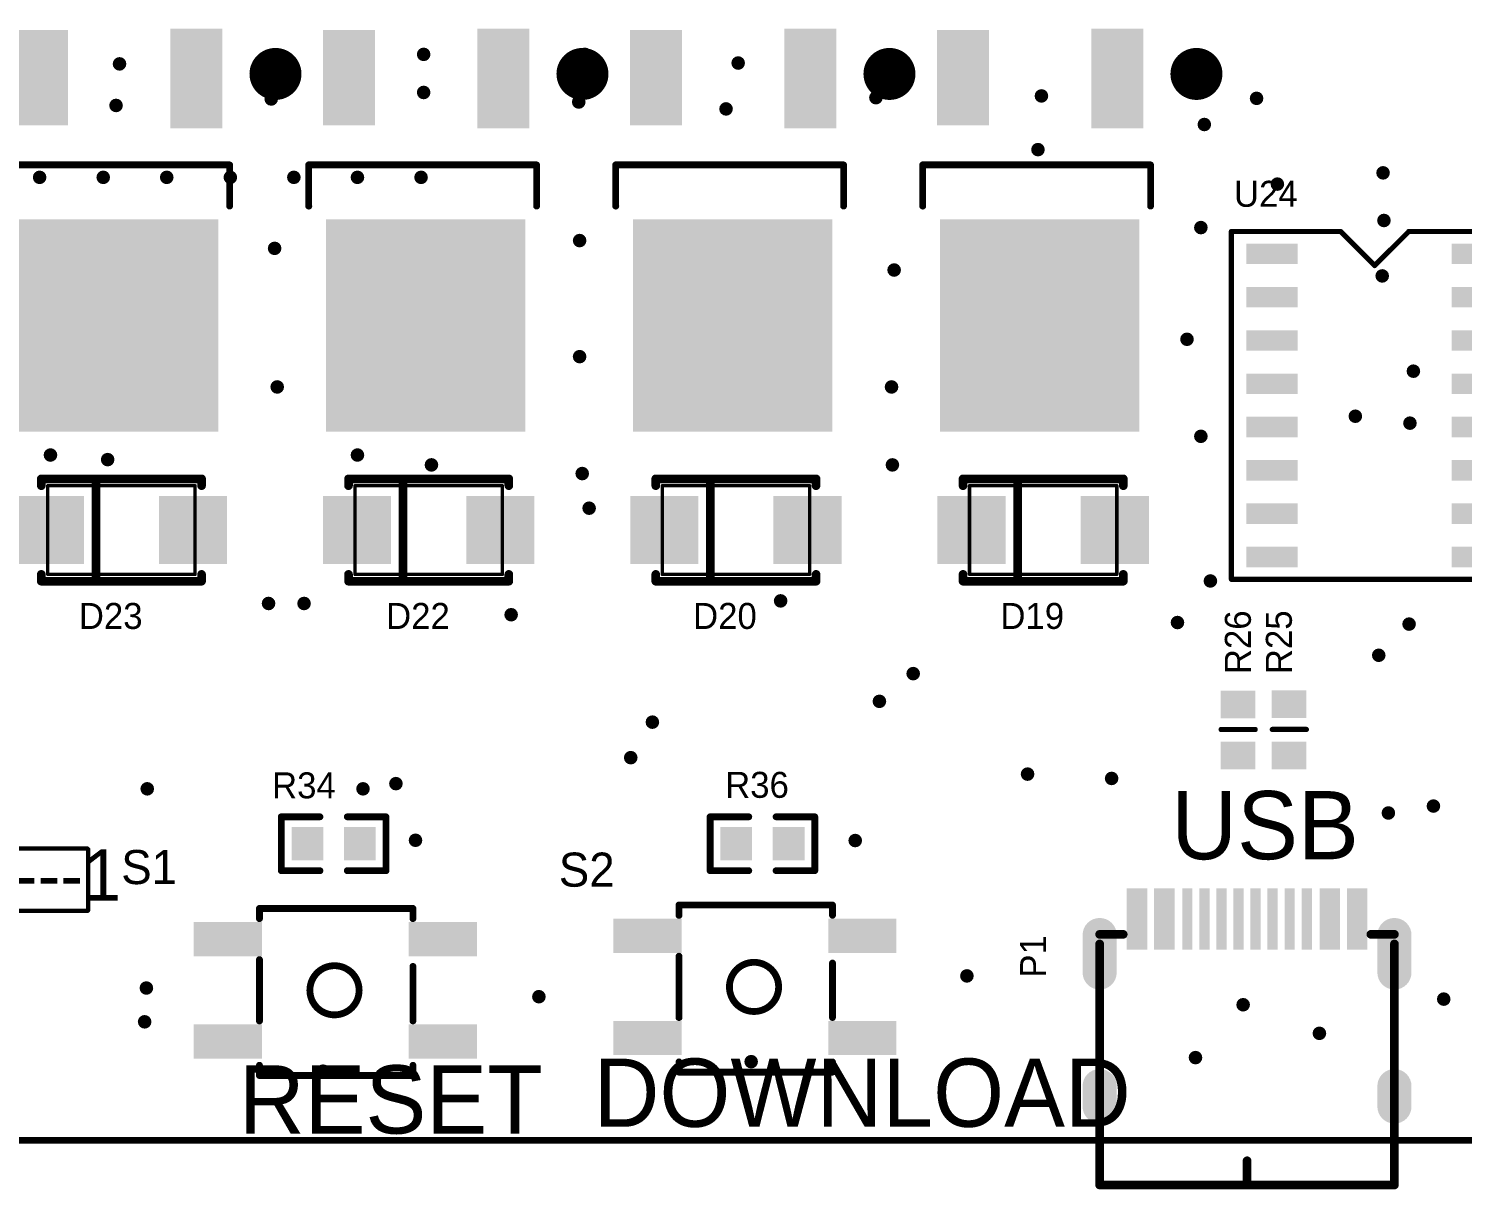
# Model space of a CAD drawing. Header units: millimetres. Extents: x -0.01 to 7.72, y -0.26 to 4.6.
# Drawn here: x 4.549 to 6.203, y -0.057 to 1.284 of the extents above; entities that cross this region are included whole.
import ezdxf

# ---------------------------------------------------------------- set-up
doc = ezdxf.new("R2010")
doc.units = ezdxf.units.MM
doc.header["$MEASUREMENT"] = 0
for name, color, linetype in [('Mechanical1', 6, 'Continuous'), ('Mechanical13', 56, 'Continuous'), ('MultiLayer', 9, 'Continuous'), ('PadHoleLayer', 156, 'Continuous'), ('TopOverlay', 2, 'Continuous'), ('TopPaste', 8, 'Continuous'), ('ViaHoleLayer', 16, 'Continuous')]:
    doc.layers.add(name, color=color, linetype=linetype)

# ---------------------------------------------------------------- blocks, each defined once
blk = doc.blocks.new('SMA_DO_214AC__S1_49')
at = {"layer": 'TopPaste'}
for points in [[(-0.0433, 0.0394), (-0.0433, -0.0394), (-0.122, -0.0394), (-0.122, 0.0394)], [(0.122, 0.0394), (0.122, -0.0394), (0.0433, -0.0394), (0.0433, 0.0394)]]:
    blk.add_hatch(color=8, dxfattribs=at).paths.add_polyline_path(points)
at = {"layer": 'Mechanical13', "const_width": 0.00394}
for points in [[(-0.085, 0.0512), (0.085, 0.0512)], [(-0.085, -0.0512), (-0.085, 0.0512)], [(0.085, -0.0512), (0.085, 0.0512)], [(-0.085, -0.0512), (0.085, -0.0512)]]:
    blk.add_lwpolyline(points, dxfattribs=at)
at = {"layer": 'Mechanical13', "const_width": 0.00197}
for points in [[(-0.086, 0.0512, 1), (-0.0841, 0.0512, 1)], [(-0.086, 0.0512, 1), (-0.0841, 0.0512, 1)], [(0.0841, 0.0512, 1), (0.086, 0.0512, 1)], [(0.0841, 0.0512, 1), (0.086, 0.0512, 1)], [(-0.086, -0.0512, 1), (-0.0841, -0.0512, 1)], [(-0.086, -0.0512, 1), (-0.0841, -0.0512, 1)], [(0.0841, -0.0512, 1), (0.086, -0.0512, 1)], [(0.0841, -0.0512, 1), (0.086, -0.0512, 1)]]:
    blk.add_lwpolyline(points, format="xyb", close=True, dxfattribs=at)
at = {"layer": 'TopOverlay', "const_width": 0.01}
for points in [[(-0.0925, 0.0512), (-0.0925, 0.0591)], [(-0.0925, 0.0591), (0.0925, 0.0591)], [(-0.0295, -0.0591), (-0.0295, 0.0591)], [(0.0925, 0.0512), (0.0925, 0.0591)], [(-0.0925, -0.0591), (-0.0925, -0.0512)], [(0.0925, -0.0591), (0.0925, -0.0512)], [(-0.0925, -0.0591), (0.0925, -0.0591)]]:
    blk.add_lwpolyline(points, dxfattribs=at)
at = {"layer": 'TopOverlay', "const_width": 0.005}
for points in [[(-0.095, 0.0591, 1), (-0.09, 0.0591, 1)], [(-0.095, 0.0591, 1), (-0.09, 0.0591, 1)], [(-0.095, 0.0512, 1), (-0.09, 0.0512, 1)], [(-0.032, 0.0591, 1), (-0.027, 0.0591, 1)], [(0.09, 0.0591, 1), (0.095, 0.0591, 1)], [(0.09, 0.0591, 1), (0.095, 0.0591, 1)], [(0.09, 0.0512, 1), (0.095, 0.0512, 1)], [(-0.095, -0.0512, 1), (-0.09, -0.0512, 1)], [(0.09, -0.0512, 1), (0.095, -0.0512, 1)], [(-0.095, -0.0591, 1), (-0.09, -0.0591, 1)], [(-0.095, -0.0591, 1), (-0.09, -0.0591, 1)], [(-0.032, -0.0591, 1), (-0.027, -0.0591, 1)], [(0.09, -0.0591, 1), (0.095, -0.0591, 1)], [(0.09, -0.0591, 1), (0.095, -0.0591, 1)]]:
    blk.add_lwpolyline(points, format="xyb", close=True, dxfattribs=at)
blk = doc.blocks.new('SMA_DO_214AC__S1_50')
at = {"layer": 'TopPaste'}
for points in [[(-0.0433, 0.0394), (-0.0433, -0.0394), (-0.122, -0.0394), (-0.122, 0.0394)], [(0.122, 0.0394), (0.122, -0.0394), (0.0433, -0.0394), (0.0433, 0.0394)]]:
    blk.add_hatch(color=8, dxfattribs=at).paths.add_polyline_path(points)
at = {"layer": 'Mechanical13', "const_width": 0.00394}
for points in [[(-0.085, 0.0512), (0.085, 0.0512)], [(-0.085, -0.0512), (-0.085, 0.0512)], [(0.085, -0.0512), (0.085, 0.0512)], [(-0.085, -0.0512), (0.085, -0.0512)]]:
    blk.add_lwpolyline(points, dxfattribs=at)
at = {"layer": 'Mechanical13', "const_width": 0.00197}
for points in [[(-0.086, 0.0512, 1), (-0.0841, 0.0512, 1)], [(-0.086, 0.0512, 1), (-0.0841, 0.0512, 1)], [(0.0841, 0.0512, 1), (0.086, 0.0512, 1)], [(0.0841, 0.0512, 1), (0.086, 0.0512, 1)], [(-0.086, -0.0512, 1), (-0.0841, -0.0512, 1)], [(-0.086, -0.0512, 1), (-0.0841, -0.0512, 1)], [(0.0841, -0.0512, 1), (0.086, -0.0512, 1)], [(0.0841, -0.0512, 1), (0.086, -0.0512, 1)]]:
    blk.add_lwpolyline(points, format="xyb", close=True, dxfattribs=at)
at = {"layer": 'TopOverlay', "const_width": 0.01}
for points in [[(-0.0925, 0.0512), (-0.0925, 0.0591)], [(-0.0925, 0.0591), (0.0925, 0.0591)], [(-0.0295, -0.0591), (-0.0295, 0.0591)], [(0.0925, 0.0512), (0.0925, 0.0591)], [(-0.0925, -0.0591), (-0.0925, -0.0512)], [(0.0925, -0.0591), (0.0925, -0.0512)], [(-0.0925, -0.0591), (0.0925, -0.0591)]]:
    blk.add_lwpolyline(points, dxfattribs=at)
at = {"layer": 'TopOverlay', "const_width": 0.005}
for points in [[(-0.095, 0.0591, 1), (-0.09, 0.0591, 1)], [(-0.095, 0.0591, 1), (-0.09, 0.0591, 1)], [(-0.095, 0.0512, 1), (-0.09, 0.0512, 1)], [(-0.032, 0.0591, 1), (-0.027, 0.0591, 1)], [(0.09, 0.0591, 1), (0.095, 0.0591, 1)], [(0.09, 0.0591, 1), (0.095, 0.0591, 1)], [(0.09, 0.0512, 1), (0.095, 0.0512, 1)], [(-0.095, -0.0512, 1), (-0.09, -0.0512, 1)], [(0.09, -0.0512, 1), (0.095, -0.0512, 1)], [(-0.095, -0.0591, 1), (-0.09, -0.0591, 1)], [(-0.095, -0.0591, 1), (-0.09, -0.0591, 1)], [(-0.032, -0.0591, 1), (-0.027, -0.0591, 1)], [(0.09, -0.0591, 1), (0.095, -0.0591, 1)], [(0.09, -0.0591, 1), (0.095, -0.0591, 1)]]:
    blk.add_lwpolyline(points, format="xyb", close=True, dxfattribs=at)
blk = doc.blocks.new('SMA_DO_214AC__S1_52')
at = {"layer": 'TopPaste'}
for points in [[(-0.0433, 0.0394), (-0.0433, -0.0394), (-0.122, -0.0394), (-0.122, 0.0394)], [(0.122, 0.0394), (0.122, -0.0394), (0.0433, -0.0394), (0.0433, 0.0394)]]:
    blk.add_hatch(color=8, dxfattribs=at).paths.add_polyline_path(points)
at = {"layer": 'Mechanical13', "const_width": 0.00394}
for points in [[(-0.085, 0.0512), (0.085, 0.0512)], [(-0.085, -0.0512), (-0.085, 0.0512)], [(0.085, -0.0512), (0.085, 0.0512)], [(-0.085, -0.0512), (0.085, -0.0512)]]:
    blk.add_lwpolyline(points, dxfattribs=at)
at = {"layer": 'Mechanical13', "const_width": 0.00197}
for points in [[(-0.086, 0.0512, 1), (-0.0841, 0.0512, 1)], [(-0.086, 0.0512, 1), (-0.0841, 0.0512, 1)], [(0.0841, 0.0512, 1), (0.086, 0.0512, 1)], [(0.0841, 0.0512, 1), (0.086, 0.0512, 1)], [(-0.086, -0.0512, 1), (-0.0841, -0.0512, 1)], [(-0.086, -0.0512, 1), (-0.0841, -0.0512, 1)], [(0.0841, -0.0512, 1), (0.086, -0.0512, 1)], [(0.0841, -0.0512, 1), (0.086, -0.0512, 1)]]:
    blk.add_lwpolyline(points, format="xyb", close=True, dxfattribs=at)
at = {"layer": 'TopOverlay', "const_width": 0.01}
for points in [[(-0.0925, 0.0512), (-0.0925, 0.0591)], [(-0.0925, 0.0591), (0.0925, 0.0591)], [(-0.0295, -0.0591), (-0.0295, 0.0591)], [(0.0925, 0.0512), (0.0925, 0.0591)], [(-0.0925, -0.0591), (-0.0925, -0.0512)], [(0.0925, -0.0591), (0.0925, -0.0512)], [(-0.0925, -0.0591), (0.0925, -0.0591)]]:
    blk.add_lwpolyline(points, dxfattribs=at)
at = {"layer": 'TopOverlay', "const_width": 0.005}
for points in [[(-0.095, 0.0591, 1), (-0.09, 0.0591, 1)], [(-0.095, 0.0591, 1), (-0.09, 0.0591, 1)], [(-0.095, 0.0512, 1), (-0.09, 0.0512, 1)], [(-0.032, 0.0591, 1), (-0.027, 0.0591, 1)], [(0.09, 0.0591, 1), (0.095, 0.0591, 1)], [(0.09, 0.0591, 1), (0.095, 0.0591, 1)], [(0.09, 0.0512, 1), (0.095, 0.0512, 1)], [(-0.095, -0.0512, 1), (-0.09, -0.0512, 1)], [(0.09, -0.0512, 1), (0.095, -0.0512, 1)], [(-0.095, -0.0591, 1), (-0.09, -0.0591, 1)], [(-0.095, -0.0591, 1), (-0.09, -0.0591, 1)], [(-0.032, -0.0591, 1), (-0.027, -0.0591, 1)], [(0.09, -0.0591, 1), (0.095, -0.0591, 1)], [(0.09, -0.0591, 1), (0.095, -0.0591, 1)]]:
    blk.add_lwpolyline(points, format="xyb", close=True, dxfattribs=at)
blk = doc.blocks.new('SMA_DO_214AC__S1_53')
at = {"layer": 'TopPaste'}
for points in [[(-0.0433, 0.0394), (-0.0433, -0.0394), (-0.122, -0.0394), (-0.122, 0.0394)], [(0.122, 0.0394), (0.122, -0.0394), (0.0433, -0.0394), (0.0433, 0.0394)]]:
    blk.add_hatch(color=8, dxfattribs=at).paths.add_polyline_path(points)
at = {"layer": 'Mechanical13', "const_width": 0.00394}
for points in [[(-0.085, 0.0512), (0.085, 0.0512)], [(-0.085, -0.0512), (-0.085, 0.0512)], [(0.085, -0.0512), (0.085, 0.0512)], [(-0.085, -0.0512), (0.085, -0.0512)]]:
    blk.add_lwpolyline(points, dxfattribs=at)
at = {"layer": 'Mechanical13', "const_width": 0.00197}
for points in [[(-0.086, 0.0512, 1), (-0.0841, 0.0512, 1)], [(-0.086, 0.0512, 1), (-0.0841, 0.0512, 1)], [(0.0841, 0.0512, 1), (0.086, 0.0512, 1)], [(0.0841, 0.0512, 1), (0.086, 0.0512, 1)], [(-0.086, -0.0512, 1), (-0.0841, -0.0512, 1)], [(-0.086, -0.0512, 1), (-0.0841, -0.0512, 1)], [(0.0841, -0.0512, 1), (0.086, -0.0512, 1)], [(0.0841, -0.0512, 1), (0.086, -0.0512, 1)]]:
    blk.add_lwpolyline(points, format="xyb", close=True, dxfattribs=at)
at = {"layer": 'TopOverlay', "const_width": 0.01}
for points in [[(-0.0925, 0.0512), (-0.0925, 0.0591)], [(-0.0925, 0.0591), (0.0925, 0.0591)], [(-0.0295, -0.0591), (-0.0295, 0.0591)], [(0.0925, 0.0512), (0.0925, 0.0591)], [(-0.0925, -0.0591), (-0.0925, -0.0512)], [(0.0925, -0.0591), (0.0925, -0.0512)], [(-0.0925, -0.0591), (0.0925, -0.0591)]]:
    blk.add_lwpolyline(points, dxfattribs=at)
at = {"layer": 'TopOverlay', "const_width": 0.005}
for points in [[(-0.095, 0.0591, 1), (-0.09, 0.0591, 1)], [(-0.095, 0.0591, 1), (-0.09, 0.0591, 1)], [(-0.095, 0.0512, 1), (-0.09, 0.0512, 1)], [(-0.032, 0.0591, 1), (-0.027, 0.0591, 1)], [(0.09, 0.0591, 1), (0.095, 0.0591, 1)], [(0.09, 0.0591, 1), (0.095, 0.0591, 1)], [(0.09, 0.0512, 1), (0.095, 0.0512, 1)], [(-0.095, -0.0512, 1), (-0.09, -0.0512, 1)], [(0.09, -0.0512, 1), (0.095, -0.0512, 1)], [(-0.095, -0.0591, 1), (-0.09, -0.0591, 1)], [(-0.095, -0.0591, 1), (-0.09, -0.0591, 1)], [(-0.032, -0.0591, 1), (-0.027, -0.0591, 1)], [(0.09, -0.0591, 1), (0.095, -0.0591, 1)], [(0.09, -0.0591, 1), (0.095, -0.0591, 1)]]:
    blk.add_lwpolyline(points, format="xyb", close=True, dxfattribs=at)
blk = doc.blocks.new('USB_TYPEC_16PIN_72')
at = {"layer": 'MultiLayer'}
h = blk.add_hatch(color=9, dxfattribs=at)
edge = h.paths.add_edge_path()
edge.add_arc((-0.1701, 0.2453), 0.0197, 180, 360)
edge.add_line((-0.1504, 0.2453), (-0.1504, 0.2886))
edge.add_arc((-0.1701, 0.2886), 0.0197, 0, 180)
edge.add_line((-0.1898, 0.2886), (-0.1898, 0.2453))
h = blk.add_hatch(color=9, dxfattribs=at)
edge = h.paths.add_edge_path()
edge.add_arc((0.1701, 0.2453), 0.0197, 180, 360)
edge.add_line((0.1898, 0.2453), (0.1898, 0.2886))
edge.add_arc((0.1701, 0.2886), 0.0197, 0, 180)
edge.add_line((0.1504, 0.2886), (0.1504, 0.2453))
h = blk.add_hatch(color=9, dxfattribs=at)
edge = h.paths.add_edge_path()
edge.add_arc((-0.1138, 0.2472), 0.0128, 0, 360)
h = blk.add_hatch(color=9, dxfattribs=at)
edge = h.paths.add_edge_path()
edge.add_arc((0.1138, 0.2472), 0.0128, 0, 360)
h = blk.add_hatch(color=9, dxfattribs=at)
edge = h.paths.add_edge_path()
edge.add_arc((-0.1701, 0.0906), 0.0197, 180, 360)
edge.add_line((-0.1504, 0.0906), (-0.1504, 0.1142))
edge.add_arc((-0.1701, 0.1142), 0.0197, 0, 180)
edge.add_line((-0.1898, 0.1142), (-0.1898, 0.0906))
h = blk.add_hatch(color=9, dxfattribs=at)
edge = h.paths.add_edge_path()
edge.add_arc((0.1701, 0.0906), 0.0197, 180, 360)
edge.add_line((0.1898, 0.0906), (0.1898, 0.1142))
edge.add_arc((0.1701, 0.1142), 0.0197, 0, 180)
edge.add_line((0.1504, 0.1142), (0.1504, 0.0906))
at = {"layer": 'PadHoleLayer'}
h = blk.add_hatch(color=156, dxfattribs=at)
edge = h.paths.add_edge_path()
edge.add_arc((-0.1701, 0.2453), 0.0118, 180, 360)
edge.add_line((-0.1583, 0.2453), (-0.1583, 0.2886))
edge.add_arc((-0.1701, 0.2886), 0.0118, 0, 180)
edge.add_line((-0.1819, 0.2886), (-0.1819, 0.2453))
h = blk.add_hatch(color=156, dxfattribs=at)
edge = h.paths.add_edge_path()
edge.add_arc((0.1701, 0.2453), 0.0118, 180, 360)
edge.add_line((0.1819, 0.2453), (0.1819, 0.2886))
edge.add_arc((0.1701, 0.2886), 0.0118, 0, 180)
edge.add_line((0.1583, 0.2886), (0.1583, 0.2453))
h = blk.add_hatch(color=156, dxfattribs=at)
edge = h.paths.add_edge_path()
edge.add_arc((-0.1138, 0.2472), 0.0134, 0, 360)
h = blk.add_hatch(color=156, dxfattribs=at)
edge = h.paths.add_edge_path()
edge.add_arc((0.1138, 0.2472), 0.0134, 0, 360)
h = blk.add_hatch(color=156, dxfattribs=at)
edge = h.paths.add_edge_path()
edge.add_arc((-0.1701, 0.0906), 0.0118, 180, 360)
edge.add_line((-0.1583, 0.0906), (-0.1583, 0.1142))
edge.add_arc((-0.1701, 0.1142), 0.0118, 0, 180)
edge.add_line((-0.1819, 0.1142), (-0.1819, 0.0906))
h = blk.add_hatch(color=156, dxfattribs=at)
edge = h.paths.add_edge_path()
edge.add_arc((0.1701, 0.0906), 0.0118, 180, 360)
edge.add_line((0.1819, 0.0906), (0.1819, 0.1142))
edge.add_arc((0.1701, 0.1142), 0.0118, 0, 180)
edge.add_line((0.1583, 0.1142), (0.1583, 0.0906))
at = {"layer": 'TopPaste'}
for points in [[(-0.1388, 0.3425), (-0.1152, 0.3425), (-0.1152, 0.2717), (-0.1388, 0.2717)], [(-0.1073, 0.3425), (-0.0837, 0.3425), (-0.0837, 0.2717), (-0.1073, 0.2717)], [(-0.0748, 0.3425), (-0.063, 0.3425), (-0.063, 0.2717), (-0.0748, 0.2717)], [(-0.0551, 0.3425), (-0.0433, 0.3425), (-0.0433, 0.2717), (-0.0551, 0.2717)], [(-0.0354, 0.3425), (-0.0236, 0.3425), (-0.0236, 0.2717), (-0.0354, 0.2717)], [(-0.0157, 0.3425), (-0.0039, 0.3425), (-0.0039, 0.2717), (-0.0157, 0.2717)], [(0.0039, 0.3425), (0.0157, 0.3425), (0.0157, 0.2717), (0.0039, 0.2717)], [(0.0354, 0.2717), (0.0236, 0.2717), (0.0236, 0.3425), (0.0354, 0.3425)], [(0.0551, 0.2717), (0.0433, 0.2717), (0.0433, 0.3425), (0.0551, 0.3425)], [(0.063, 0.3425), (0.0748, 0.3425), (0.0748, 0.2717), (0.063, 0.2717)], [(0.0837, 0.3425), (0.1073, 0.3425), (0.1073, 0.2717), (0.0837, 0.2717)], [(0.1152, 0.3425), (0.1388, 0.3425), (0.1388, 0.2717), (0.1152, 0.2717)]]:
    blk.add_hatch(color=8, dxfattribs=at).paths.add_polyline_path(points)
at = {"layer": 'TopOverlay', "const_width": 0.01}
for points in [[(-0.1701, 0.2894), (-0.1429, 0.2894)], [(-0.1701, 0), (-0.1701, 0.2783)], [(0.1429, 0.2894), (0.1701, 0.2894)], [(0.1701, 0), (0.1701, 0.2783)], [(0, 0.001), (0, 0.028)], [(-0.1701, 0), (0.1701, 0)]]:
    blk.add_lwpolyline(points, dxfattribs=at)
at = {"layer": 'TopOverlay', "const_width": 0.005}
for points in [[(-0.1726, 0.2894, 1), (-0.1676, 0.2894, 1)], [(-0.1726, 0.2783, 1), (-0.1676, 0.2783, 1)], [(-0.1454, 0.2894, 1), (-0.1404, 0.2894, 1)], [(0.1404, 0.2894, 1), (0.1454, 0.2894, 1)], [(0.1676, 0.2894, 1), (0.1726, 0.2894, 1)], [(0.1676, 0.2783, 1), (0.1726, 0.2783, 1)], [(-0.0025, 0.028, 1), (0.0025, 0.028, 1)], [(-0.1726, 0, 1), (-0.1676, 0, 1)], [(-0.1726, 0, 1), (-0.1676, 0, 1)], [(-0.0025, 0.001, 1), (0.0025, 0.001, 1)], [(0.1676, 0, 1), (0.1726, 0, 1)], [(0.1676, 0, 1), (0.1726, 0, 1)]]:
    blk.add_lwpolyline(points, format="xyb", close=True, dxfattribs=at)
blk = doc.blocks.new('TO_252_B_86')
at = {"layer": 'TopPaste'}
for points in [[(-0.115, 0.0429), (-0.115, 0.2879), (0.115, 0.2879), (0.115, 0.0429)], [(-0.1196, -0.1773), (-0.1196, -0.0623), (-0.0596, -0.0623), (-0.0596, -0.1773)], [(0.0584, -0.1758), (0.0584, -0.0658), (0.1184, -0.0658), (0.1184, -0.1758)]]:
    blk.add_hatch(color=8, dxfattribs=at).paths.add_polyline_path(points)
at = {"layer": 'TopOverlay', "const_width": 0.00787}
for points in [[(-0.128, 0.0276), (-0.128, -0.02)], [(0.135, 0.0276), (0.135, -0.02)], [(0.135, -0.02), (-0.128, -0.02)]]:
    blk.add_lwpolyline(points, dxfattribs=at)
at = {"layer": 'TopOverlay'}
for points, const_width in [([(-0.1299, 0.0276, 1), (-0.126, 0.0276, 1)], 0.00394), ([(0.133, 0.0276, 1), (0.137, 0.0276, 1)], 0.00394), ([(-0.1299, -0.02, 1), (-0.126, -0.02, 1)], 0.00394), ([(-0.1299, -0.02, 1), (-0.126, -0.02, 1)], 0.00394), ([(0.133, -0.02, 1), (0.137, -0.02, 1)], 0.00394), ([(0.133, -0.02, 1), (0.137, -0.02, 1)], 0.00394), ([(-0.1659, -0.125, 1), (-0.1959, -0.125, 1)], 0.03), ([(-0.2034, -0.125, 1), (-0.1884, -0.125, 1)], 0.015), ([(-0.1734, -0.125, 1), (-0.1584, -0.125, 1)], 0.015)]:
    blk.add_lwpolyline(points, format="xyb", close=True, dxfattribs=dict(at, const_width=const_width))
blk = doc.blocks.new('TO_252_B_87')
at = {"layer": 'TopPaste'}
for points in [[(-0.115, 0.0429), (-0.115, 0.2879), (0.115, 0.2879), (0.115, 0.0429)], [(-0.1196, -0.1773), (-0.1196, -0.0623), (-0.0596, -0.0623), (-0.0596, -0.1773)], [(0.0584, -0.1758), (0.0584, -0.0658), (0.1184, -0.0658), (0.1184, -0.1758)]]:
    blk.add_hatch(color=8, dxfattribs=at).paths.add_polyline_path(points)
at = {"layer": 'TopOverlay', "const_width": 0.00787}
for points in [[(-0.128, 0.0276), (-0.128, -0.02)], [(0.135, 0.0276), (0.135, -0.02)], [(0.135, -0.02), (-0.128, -0.02)]]:
    blk.add_lwpolyline(points, dxfattribs=at)
at = {"layer": 'TopOverlay'}
for points, const_width in [([(-0.1299, 0.0276, 1), (-0.126, 0.0276, 1)], 0.00394), ([(0.133, 0.0276, 1), (0.137, 0.0276, 1)], 0.00394), ([(-0.1299, -0.02, 1), (-0.126, -0.02, 1)], 0.00394), ([(-0.1299, -0.02, 1), (-0.126, -0.02, 1)], 0.00394), ([(0.133, -0.02, 1), (0.137, -0.02, 1)], 0.00394), ([(0.133, -0.02, 1), (0.137, -0.02, 1)], 0.00394), ([(-0.1659, -0.125, 1), (-0.1959, -0.125, 1)], 0.03), ([(-0.2034, -0.125, 1), (-0.1884, -0.125, 1)], 0.015), ([(-0.1734, -0.125, 1), (-0.1584, -0.125, 1)], 0.015)]:
    blk.add_lwpolyline(points, format="xyb", close=True, dxfattribs=dict(at, const_width=const_width))
blk = doc.blocks.new('TO_252_B_88')
at = {"layer": 'TopPaste'}
for points in [[(-0.115, 0.0429), (-0.115, 0.2879), (0.115, 0.2879), (0.115, 0.0429)], [(-0.1196, -0.1773), (-0.1196, -0.0623), (-0.0596, -0.0623), (-0.0596, -0.1773)], [(0.0584, -0.1758), (0.0584, -0.0658), (0.1184, -0.0658), (0.1184, -0.1758)]]:
    blk.add_hatch(color=8, dxfattribs=at).paths.add_polyline_path(points)
at = {"layer": 'TopOverlay', "const_width": 0.00787}
for points in [[(-0.128, 0.0276), (-0.128, -0.02)], [(0.135, 0.0276), (0.135, -0.02)], [(0.135, -0.02), (-0.128, -0.02)]]:
    blk.add_lwpolyline(points, dxfattribs=at)
at = {"layer": 'TopOverlay'}
for points, const_width in [([(-0.1299, 0.0276, 1), (-0.126, 0.0276, 1)], 0.00394), ([(0.133, 0.0276, 1), (0.137, 0.0276, 1)], 0.00394), ([(-0.1299, -0.02, 1), (-0.126, -0.02, 1)], 0.00394), ([(-0.1299, -0.02, 1), (-0.126, -0.02, 1)], 0.00394), ([(0.133, -0.02, 1), (0.137, -0.02, 1)], 0.00394), ([(0.133, -0.02, 1), (0.137, -0.02, 1)], 0.00394), ([(-0.1659, -0.125, 1), (-0.1959, -0.125, 1)], 0.03), ([(-0.2034, -0.125, 1), (-0.1884, -0.125, 1)], 0.015), ([(-0.1734, -0.125, 1), (-0.1584, -0.125, 1)], 0.015)]:
    blk.add_lwpolyline(points, format="xyb", close=True, dxfattribs=dict(at, const_width=const_width))
blk = doc.blocks.new('TO_252_B_89')
at = {"layer": 'TopPaste'}
for points in [[(-0.115, 0.0429), (-0.115, 0.2879), (0.115, 0.2879), (0.115, 0.0429)], [(-0.1196, -0.1773), (-0.1196, -0.0623), (-0.0596, -0.0623), (-0.0596, -0.1773)], [(0.0584, -0.1758), (0.0584, -0.0658), (0.1184, -0.0658), (0.1184, -0.1758)]]:
    blk.add_hatch(color=8, dxfattribs=at).paths.add_polyline_path(points)
at = {"layer": 'TopOverlay', "const_width": 0.00787}
for points in [[(-0.128, 0.0276), (-0.128, -0.02)], [(0.135, 0.0276), (0.135, -0.02)], [(0.135, -0.02), (-0.128, -0.02)]]:
    blk.add_lwpolyline(points, dxfattribs=at)
at = {"layer": 'TopOverlay'}
for points, const_width in [([(-0.1299, 0.0276, 1), (-0.126, 0.0276, 1)], 0.00394), ([(0.133, 0.0276, 1), (0.137, 0.0276, 1)], 0.00394), ([(-0.1299, -0.02, 1), (-0.126, -0.02, 1)], 0.00394), ([(-0.1299, -0.02, 1), (-0.126, -0.02, 1)], 0.00394), ([(0.133, -0.02, 1), (0.137, -0.02, 1)], 0.00394), ([(0.133, -0.02, 1), (0.137, -0.02, 1)], 0.00394), ([(-0.1659, -0.125, 1), (-0.1959, -0.125, 1)], 0.03), ([(-0.2034, -0.125, 1), (-0.1884, -0.125, 1)], 0.015), ([(-0.1734, -0.125, 1), (-0.1584, -0.125, 1)], 0.015)]:
    blk.add_lwpolyline(points, format="xyb", close=True, dxfattribs=dict(at, const_width=const_width))
blk = doc.blocks.new('R0603SW_126')
at = {"layer": 'TopPaste'}
for points in [[(-0.016, -0.02), (-0.016, 0.02), (0.016, 0.02), (0.016, -0.02)], [(0.043, -0.02), (0.043, 0.02), (0.075, 0.02), (0.075, -0.02)]]:
    blk.add_hatch(color=8, dxfattribs=at).paths.add_polyline_path(points)
at = {"layer": 'TopOverlay', "const_width": 0.006}
blk.add_lwpolyline([(0.029, -0.01937), (0.029, 0.02)], dxfattribs=at)
at = {"layer": 'TopOverlay', "const_width": 0.003}
for points in [[(0.0275, 0.02, 1), (0.0305, 0.02, 1)], [(0.0275, -0.01937, 1), (0.0305, -0.01937, 1)]]:
    blk.add_lwpolyline(points, format="xyb", close=True, dxfattribs=at)
blk = doc.blocks.new('R0603SW_127')
at = {"layer": 'TopPaste'}
for points in [[(-0.016, -0.02), (-0.016, 0.02), (0.016, 0.02), (0.016, -0.02)], [(0.043, -0.02), (0.043, 0.02), (0.075, 0.02), (0.075, -0.02)]]:
    blk.add_hatch(color=8, dxfattribs=at).paths.add_polyline_path(points)
at = {"layer": 'TopOverlay', "const_width": 0.006}
blk.add_lwpolyline([(0.029, -0.01937), (0.029, 0.02)], dxfattribs=at)
at = {"layer": 'TopOverlay', "const_width": 0.003}
for points in [[(0.0275, 0.02, 1), (0.0305, 0.02, 1)], [(0.0275, -0.01937, 1), (0.0305, -0.01937, 1)]]:
    blk.add_lwpolyline(points, format="xyb", close=True, dxfattribs=at)
blk = doc.blocks.new('LC_0603_R_135')
at = {"layer": 'TopPaste'}
for points in [[(-0.0486, 0.0193), (-0.012, 0.0193), (-0.012, -0.0193), (-0.0486, -0.0193)], [(0.012, 0.0193), (0.0486, 0.0193), (0.0486, -0.0193), (0.012, -0.0193)]]:
    blk.add_hatch(color=8, dxfattribs=at).paths.add_polyline_path(points)
at = {"layer": 'TopOverlay', "const_width": 0.00787}
for points in [[(-0.0604, 0.0311), (-0.0604, -0.0311)], [(-0.0157, 0.0311), (-0.0604, 0.0311)], [(0.0604, 0.0311), (0.0157, 0.0311)], [(0.0604, 0.0311), (0.0604, -0.0311)], [(-0.0157, -0.0311), (-0.0604, -0.0311)], [(0.0604, -0.0311), (0.0157, -0.0311)]]:
    blk.add_lwpolyline(points, dxfattribs=at)
at = {"layer": 'TopOverlay', "const_width": 0.00394}
for points in [[(-0.0624, 0.0311, 1), (-0.0585, 0.0311, 1)], [(-0.0624, 0.0311, 1), (-0.0585, 0.0311, 1)], [(-0.0177, 0.0311, 1), (-0.0138, 0.0311, 1)], [(0.0138, 0.0311, 1), (0.0177, 0.0311, 1)], [(0.0585, 0.0311, 1), (0.0624, 0.0311, 1)], [(0.0585, 0.0311, 1), (0.0624, 0.0311, 1)], [(-0.0624, -0.0311, 1), (-0.0585, -0.0311, 1)], [(-0.0624, -0.0311, 1), (-0.0585, -0.0311, 1)], [(-0.0177, -0.0311, 1), (-0.0138, -0.0311, 1)], [(0.0138, -0.0311, 1), (0.0177, -0.0311, 1)], [(0.0585, -0.0311, 1), (0.0624, -0.0311, 1)], [(0.0585, -0.0311, 1), (0.0624, -0.0311, 1)]]:
    blk.add_lwpolyline(points, format="xyb", close=True, dxfattribs=at)
blk = doc.blocks.new('LC_0603_R_137')
at = {"layer": 'TopPaste'}
for points in [[(-0.0486, 0.0193), (-0.012, 0.0193), (-0.012, -0.0193), (-0.0486, -0.0193)], [(0.012, 0.0193), (0.0486, 0.0193), (0.0486, -0.0193), (0.012, -0.0193)]]:
    blk.add_hatch(color=8, dxfattribs=at).paths.add_polyline_path(points)
at = {"layer": 'TopOverlay', "const_width": 0.00787}
for points in [[(-0.0604, 0.0311), (-0.0604, -0.0311)], [(-0.0157, 0.0311), (-0.0604, 0.0311)], [(0.0604, 0.0311), (0.0157, 0.0311)], [(0.0604, 0.0311), (0.0604, -0.0311)], [(-0.0157, -0.0311), (-0.0604, -0.0311)], [(0.0604, -0.0311), (0.0157, -0.0311)]]:
    blk.add_lwpolyline(points, dxfattribs=at)
at = {"layer": 'TopOverlay', "const_width": 0.00394}
for points in [[(-0.0624, 0.0311, 1), (-0.0585, 0.0311, 1)], [(-0.0624, 0.0311, 1), (-0.0585, 0.0311, 1)], [(-0.0177, 0.0311, 1), (-0.0138, 0.0311, 1)], [(0.0138, 0.0311, 1), (0.0177, 0.0311, 1)], [(0.0585, 0.0311, 1), (0.0624, 0.0311, 1)], [(0.0585, 0.0311, 1), (0.0624, 0.0311, 1)], [(-0.0624, -0.0311, 1), (-0.0585, -0.0311, 1)], [(-0.0624, -0.0311, 1), (-0.0585, -0.0311, 1)], [(-0.0177, -0.0311, 1), (-0.0138, -0.0311, 1)], [(0.0138, -0.0311, 1), (0.0177, -0.0311, 1)], [(0.0585, -0.0311, 1), (0.0624, -0.0311, 1)], [(0.0585, -0.0311, 1), (0.0624, -0.0311, 1)]]:
    blk.add_lwpolyline(points, format="xyb", close=True, dxfattribs=at)
blk = doc.blocks.new('KEY_4_5X4_5X5_252')
at = {"layer": 'TopPaste'}
for points in [[(-0.0394, 0.1378), (0.0394, 0.1378), (0.0394, 0.0984), (-0.0394, 0.0984)], [(0.2087, 0.1378), (0.2874, 0.1378), (0.2874, 0.0984), (0.2087, 0.0984)], [(-0.0394, 0.0197), (0.0394, 0.0197), (0.0394, -0.0197), (-0.0394, -0.0197)], [(0.2087, 0.0197), (0.2874, 0.0197), (0.2874, -0.0197), (0.2087, -0.0197)]]:
    blk.add_hatch(color=8, dxfattribs=at).paths.add_polyline_path(points)
at = {"layer": 'TopOverlay', "const_width": 0.00787}
for points in [[(0.0344, 0.1574), (0.0344, 0.1456)], [(0.2116, 0.1574), (0.0344, 0.1574)], [(0.2116, 0.1574), (0.2116, 0.1456)], [(0.0344, 0.0944), (0.0344, 0.0314)], [(0.2116, 0.0944), (0.2116, 0.0236)], [(0.0344, -0.0237), (0.0344, -0.0355)], [(0.2116, -0.0355), (0.0344, -0.0355)], [(0.2116, -0.0237), (0.2116, -0.0355)]]:
    blk.add_lwpolyline(points, dxfattribs=at)
at = {"layer": 'TopOverlay'}
for points, const_width in [([(0.0325, 0.1574, 1), (0.0364, 0.1574, 1)], 0.00394), ([(0.0325, 0.1574, 1), (0.0364, 0.1574, 1)], 0.00394), ([(0.0325, 0.1456, 1), (0.0364, 0.1456, 1)], 0.00394), ([(0.2096, 0.1574, 1), (0.2136, 0.1574, 1)], 0.00394), ([(0.2096, 0.1574, 1), (0.2136, 0.1574, 1)], 0.00394), ([(0.2096, 0.1456, 1), (0.2136, 0.1456, 1)], 0.00394), ([(0.0325, 0.0944, 1), (0.0364, 0.0944, 1)], 0.00394), ([(0.1534, 0.059, 1), (0.0966, 0.059, 1)], 0.00787), ([(0.2096, 0.0944, 1), (0.2136, 0.0944, 1)], 0.00394), ([(0.0946, 0.059, 1), (0.0986, 0.059, 1)], 0.00394), ([(0.1514, 0.059, 1), (0.1554, 0.059, 1)], 0.00394), ([(0.0325, 0.0314, 1), (0.0364, 0.0314, 1)], 0.00394), ([(0.2096, 0.0236, 1), (0.2136, 0.0236, 1)], 0.00394), ([(0.0325, -0.0237, 1), (0.0364, -0.0237, 1)], 0.00394), ([(0.0325, -0.0355, 1), (0.0364, -0.0355, 1)], 0.00394), ([(0.0325, -0.0355, 1), (0.0364, -0.0355, 1)], 0.00394), ([(0.2096, -0.0237, 1), (0.2136, -0.0237, 1)], 0.00394), ([(0.2096, -0.0355, 1), (0.2136, -0.0355, 1)], 0.00394), ([(0.2096, -0.0355, 1), (0.2136, -0.0355, 1)], 0.00394)]:
    blk.add_lwpolyline(points, format="xyb", close=True, dxfattribs=dict(at, const_width=const_width))
blk = doc.blocks.new('KEY_4_5X4_5X5_253')
at = {"layer": 'TopPaste'}
for points in [[(-0.0394, 0.1378), (0.0394, 0.1378), (0.0394, 0.0984), (-0.0394, 0.0984)], [(0.2087, 0.1378), (0.2874, 0.1378), (0.2874, 0.0984), (0.2087, 0.0984)], [(-0.0394, 0.0197), (0.0394, 0.0197), (0.0394, -0.0197), (-0.0394, -0.0197)], [(0.2087, 0.0197), (0.2874, 0.0197), (0.2874, -0.0197), (0.2087, -0.0197)]]:
    blk.add_hatch(color=8, dxfattribs=at).paths.add_polyline_path(points)
at = {"layer": 'TopOverlay', "const_width": 0.00787}
for points in [[(0.0344, 0.1574), (0.0344, 0.1456)], [(0.2116, 0.1574), (0.0344, 0.1574)], [(0.2116, 0.1574), (0.2116, 0.1456)], [(0.0344, 0.0944), (0.0344, 0.0314)], [(0.2116, 0.0944), (0.2116, 0.0236)], [(0.0344, -0.0237), (0.0344, -0.0355)], [(0.2116, -0.0355), (0.0344, -0.0355)], [(0.2116, -0.0237), (0.2116, -0.0355)]]:
    blk.add_lwpolyline(points, dxfattribs=at)
at = {"layer": 'TopOverlay'}
for points, const_width in [([(0.0325, 0.1574, 1), (0.0364, 0.1574, 1)], 0.00394), ([(0.0325, 0.1574, 1), (0.0364, 0.1574, 1)], 0.00394), ([(0.0325, 0.1456, 1), (0.0364, 0.1456, 1)], 0.00394), ([(0.2096, 0.1574, 1), (0.2136, 0.1574, 1)], 0.00394), ([(0.2096, 0.1574, 1), (0.2136, 0.1574, 1)], 0.00394), ([(0.2096, 0.1456, 1), (0.2136, 0.1456, 1)], 0.00394), ([(0.0325, 0.0944, 1), (0.0364, 0.0944, 1)], 0.00394), ([(0.1534, 0.059, 1), (0.0966, 0.059, 1)], 0.00787), ([(0.2096, 0.0944, 1), (0.2136, 0.0944, 1)], 0.00394), ([(0.0946, 0.059, 1), (0.0986, 0.059, 1)], 0.00394), ([(0.1514, 0.059, 1), (0.1554, 0.059, 1)], 0.00394), ([(0.0325, 0.0314, 1), (0.0364, 0.0314, 1)], 0.00394), ([(0.2096, 0.0236, 1), (0.2136, 0.0236, 1)], 0.00394), ([(0.0325, -0.0237, 1), (0.0364, -0.0237, 1)], 0.00394), ([(0.0325, -0.0355, 1), (0.0364, -0.0355, 1)], 0.00394), ([(0.0325, -0.0355, 1), (0.0364, -0.0355, 1)], 0.00394), ([(0.2096, -0.0237, 1), (0.2136, -0.0237, 1)], 0.00394), ([(0.2096, -0.0355, 1), (0.2136, -0.0355, 1)], 0.00394), ([(0.2096, -0.0355, 1), (0.2136, -0.0355, 1)], 0.00394)]:
    blk.add_lwpolyline(points, format="xyb", close=True, dxfattribs=dict(at, const_width=const_width))
blk = doc.blocks.new('SOP16_280')
at = {"layer": 'TopPaste'}
for points in [[(-0.0118, 0.208), (-0.0118, 0.267), (0.0118, 0.267), (0.0118, 0.208)], [(0.0382, 0.208), (0.0382, 0.267), (0.0618, 0.267), (0.0618, 0.208)], [(0.0882, 0.208), (0.0882, 0.267), (0.1118, 0.267), (0.1118, 0.208)], [(0.1382, 0.208), (0.1382, 0.267), (0.1618, 0.267), (0.1618, 0.208)], [(0.1882, 0.208), (0.1882, 0.267), (0.2118, 0.267), (0.2118, 0.208)], [(0.2382, 0.208), (0.2382, 0.267), (0.2618, 0.267), (0.2618, 0.208)], [(0.2882, 0.208), (0.2882, 0.267), (0.3118, 0.267), (0.3118, 0.208)], [(0.3382, 0.208), (0.3382, 0.267), (0.3618, 0.267), (0.3618, 0.208)], [(-0.0118, -0.029), (-0.0118, 0.03), (0.0118, 0.03), (0.0118, -0.029)], [(0.0382, -0.029), (0.0382, 0.03), (0.0618, 0.03), (0.0618, -0.029)], [(0.0882, -0.029), (0.0882, 0.03), (0.1118, 0.03), (0.1118, -0.029)], [(0.1382, -0.029), (0.1382, 0.03), (0.1618, 0.03), (0.1618, -0.029)], [(0.1882, -0.029), (0.1882, 0.03), (0.2118, 0.03), (0.2118, -0.029)], [(0.2382, -0.029), (0.2382, 0.03), (0.2618, 0.03), (0.2618, -0.029)], [(0.2882, -0.029), (0.2882, 0.03), (0.3118, 0.03), (0.3118, -0.029)], [(0.3382, -0.029), (0.3382, 0.03), (0.3618, 0.03), (0.3618, -0.029)]]:
    blk.add_hatch(color=8, dxfattribs=at).paths.add_polyline_path(points)
at = {"layer": 'TopOverlay', "const_width": 0.00591}
for points in [[(0.3758, 0.2804), (-0.0258, 0.2804)], [(-0.0258, 0.1584), (-0.0258, 0.2804)], [(0.3758, -0.0464), (0.3758, 0.2804)], [(0.0136, 0.119), (-0.0258, 0.1584)], [(-0.0258, 0.0796), (0.0136, 0.119)], [(-0.0258, -0.0464), (-0.0258, 0.0796)], [(0.3758, -0.0464), (-0.0258, -0.0464)]]:
    blk.add_lwpolyline(points, dxfattribs=at)
at = {"layer": 'TopOverlay', "const_width": 0.00295}
for points in [[(-0.0273, 0.2804, 1), (-0.0243, 0.2804, 1)], [(-0.0273, 0.2804, 1), (-0.0243, 0.2804, 1)], [(0.3743, 0.2804, 1), (0.3773, 0.2804, 1)], [(0.3743, 0.2804, 1), (0.3773, 0.2804, 1)], [(-0.0273, 0.1584, 1), (-0.0243, 0.1584, 1)], [(-0.0273, 0.1584, 1), (-0.0243, 0.1584, 1)], [(0.0121, 0.119, 1), (0.0151, 0.119, 1)], [(0.0121, 0.119, 1), (0.0151, 0.119, 1)], [(-0.0273, 0.0796, 1), (-0.0243, 0.0796, 1)], [(-0.0273, 0.0796, 1), (-0.0243, 0.0796, 1)], [(-0.0273, -0.0464, 1), (-0.0243, -0.0464, 1)], [(-0.0273, -0.0464, 1), (-0.0243, -0.0464, 1)], [(0.3743, -0.0464, 1), (0.3773, -0.0464, 1)], [(0.3743, -0.0464, 1), (0.3773, -0.0464, 1)]]:
    blk.add_lwpolyline(points, format="xyb", close=True, dxfattribs=at)

msp = doc.modelspace()

# ---------------------------------------------------------------- hatches: boundary and pattern name
at = {"layer": 'ViaHoleLayer'}
h = msp.add_hatch(color=16, dxfattribs=at)
edge = h.paths.add_edge_path()
edge.add_arc((5.0047, 1.2539), 0.00787, 0, 360)
h = msp.add_hatch(color=16, dxfattribs=at)
edge = h.paths.add_edge_path()
edge.add_arc((5.1907, 1.2539), 0.00787, 0, 360)
h = msp.add_hatch(color=16, dxfattribs=at)
edge = h.paths.add_edge_path()
edge.add_arc((4.6537, 1.2429), 0.00787, 0, 360)
h = msp.add_hatch(color=16, dxfattribs=at)
edge = h.paths.add_edge_path()
edge.add_arc((4.8307, 1.2429), 0.00787, 0, 360)
h = msp.add_hatch(color=16, dxfattribs=at)
edge = h.paths.add_edge_path()
edge.add_arc((5.3677, 1.2439), 0.00787, 0, 360)
h = msp.add_hatch(color=16, dxfattribs=at)
edge = h.paths.add_edge_path()
edge.add_arc((5.5437, 1.2429), 0.00787, 0, 360)
h = msp.add_hatch(color=16, dxfattribs=at)
edge = h.paths.add_edge_path()
edge.add_arc((4.8288, 1.2024), 0.00787, 0, 360)
h = msp.add_hatch(color=16, dxfattribs=at)
edge = h.paths.add_edge_path()
edge.add_arc((5.0047, 1.2099), 0.00787, 0, 360)
h = msp.add_hatch(color=16, dxfattribs=at)
edge = h.paths.add_edge_path()
edge.add_arc((5.5267, 1.2039), 0.00787, 0, 360)
h = msp.add_hatch(color=16, dxfattribs=at)
edge = h.paths.add_edge_path()
edge.add_arc((5.7177, 1.2059), 0.00787, 0, 360)
h = msp.add_hatch(color=16, dxfattribs=at)
edge = h.paths.add_edge_path()
edge.add_arc((5.966, 1.2031), 0.00787, 0, 360)
h = msp.add_hatch(color=16, dxfattribs=at)
edge = h.paths.add_edge_path()
edge.add_arc((4.6497, 1.1949), 0.00787, 0, 360)
h = msp.add_hatch(color=16, dxfattribs=at)
edge = h.paths.add_edge_path()
edge.add_arc((5.1837, 1.1989), 0.00787, 0, 360)
h = msp.add_hatch(color=16, dxfattribs=at)
edge = h.paths.add_edge_path()
edge.add_arc((5.3537, 1.1909), 0.00787, 0, 360)
h = msp.add_hatch(color=16, dxfattribs=at)
edge = h.paths.add_edge_path()
edge.add_arc((5.9057, 1.1729), 0.00787, 0, 360)
h = msp.add_hatch(color=16, dxfattribs=at)
edge = h.paths.add_edge_path()
edge.add_arc((5.7137, 1.1439), 0.00787, 0, 360)
h = msp.add_hatch(color=16, dxfattribs=at)
edge = h.paths.add_edge_path()
edge.add_arc((4.5615, 1.1119), 0.00787, 0, 360)
h = msp.add_hatch(color=16, dxfattribs=at)
edge = h.paths.add_edge_path()
edge.add_arc((4.6349, 1.1119), 0.00787, 0, 360)
h = msp.add_hatch(color=16, dxfattribs=at)
edge = h.paths.add_edge_path()
edge.add_arc((4.7082, 1.1119), 0.00787, 0, 360)
h = msp.add_hatch(color=16, dxfattribs=at)
edge = h.paths.add_edge_path()
edge.add_arc((4.7816, 1.1119), 0.00787, 0, 360)
h = msp.add_hatch(color=16, dxfattribs=at)
edge = h.paths.add_edge_path()
edge.add_arc((4.8549, 1.1119), 0.00787, 0, 360)
h = msp.add_hatch(color=16, dxfattribs=at)
edge = h.paths.add_edge_path()
edge.add_arc((4.9283, 1.1119), 0.00787, 0, 360)
h = msp.add_hatch(color=16, dxfattribs=at)
edge = h.paths.add_edge_path()
edge.add_arc((5.0017, 1.1119), 0.00787, 0, 360)
h = msp.add_hatch(color=16, dxfattribs=at)
edge = h.paths.add_edge_path()
edge.add_arc((5.99, 1.1041), 0.00787, 0, 360)
h = msp.add_hatch(color=16, dxfattribs=at)
edge = h.paths.add_edge_path()
edge.add_arc((6.112, 1.1171), 0.00787, 0, 360)
h = msp.add_hatch(color=16, dxfattribs=at)
edge = h.paths.add_edge_path()
edge.add_arc((5.9017, 1.0539), 0.00787, 0, 360)
h = msp.add_hatch(color=16, dxfattribs=at)
edge = h.paths.add_edge_path()
edge.add_arc((6.113, 1.0621), 0.00787, 0, 360)
h = msp.add_hatch(color=16, dxfattribs=at)
edge = h.paths.add_edge_path()
edge.add_arc((5.1847, 1.0389), 0.00787, 0, 360)
h = msp.add_hatch(color=16, dxfattribs=at)
edge = h.paths.add_edge_path()
edge.add_arc((4.8327, 1.0299), 0.00787, 0, 360)
h = msp.add_hatch(color=16, dxfattribs=at)
edge = h.paths.add_edge_path()
edge.add_arc((5.5477, 1.0049), 0.00787, 0, 360)
h = msp.add_hatch(color=16, dxfattribs=at)
edge = h.paths.add_edge_path()
edge.add_arc((6.111, 0.9981), 0.00787, 0, 360)
h = msp.add_hatch(color=16, dxfattribs=at)
edge = h.paths.add_edge_path()
edge.add_arc((5.8857, 0.9249), 0.00787, 0, 360)
h = msp.add_hatch(color=16, dxfattribs=at)
edge = h.paths.add_edge_path()
edge.add_arc((5.1847, 0.9049), 0.00787, 0, 360)
h = msp.add_hatch(color=16, dxfattribs=at)
edge = h.paths.add_edge_path()
edge.add_arc((6.147, 0.8881), 0.00787, 0, 360)
h = msp.add_hatch(color=16, dxfattribs=at)
edge = h.paths.add_edge_path()
edge.add_arc((4.8357, 0.8699), 0.00787, 0, 360)
h = msp.add_hatch(color=16, dxfattribs=at)
edge = h.paths.add_edge_path()
edge.add_arc((5.5447, 0.8699), 0.00787, 0, 360)
h = msp.add_hatch(color=16, dxfattribs=at)
edge = h.paths.add_edge_path()
edge.add_arc((6.08, 0.8361), 0.00787, 0, 360)
h = msp.add_hatch(color=16, dxfattribs=at)
edge = h.paths.add_edge_path()
edge.add_arc((6.143, 0.8281), 0.00787, 0, 360)
h = msp.add_hatch(color=16, dxfattribs=at)
edge = h.paths.add_edge_path()
edge.add_arc((5.9017, 0.8129), 0.00787, 0, 360)
h = msp.add_hatch(color=16, dxfattribs=at)
edge = h.paths.add_edge_path()
edge.add_arc((4.574, 0.7913), 0.00787, 0, 360)
h = msp.add_hatch(color=16, dxfattribs=at)
edge = h.paths.add_edge_path()
edge.add_arc((4.9283, 0.7913), 0.00787, 0, 360)
h = msp.add_hatch(color=16, dxfattribs=at)
edge = h.paths.add_edge_path()
edge.add_arc((4.64, 0.786), 0.00787, 0, 360)
h = msp.add_hatch(color=16, dxfattribs=at)
edge = h.paths.add_edge_path()
edge.add_arc((5.0137, 0.7799), 0.00787, 0, 360)
h = msp.add_hatch(color=16, dxfattribs=at)
edge = h.paths.add_edge_path()
edge.add_arc((5.1877, 0.7699), 0.00787, 0, 360)
h = msp.add_hatch(color=16, dxfattribs=at)
edge = h.paths.add_edge_path()
edge.add_arc((5.5457, 0.7799), 0.00787, 0, 360)
h = msp.add_hatch(color=16, dxfattribs=at)
edge = h.paths.add_edge_path()
edge.add_arc((5.1957, 0.7299), 0.00787, 0, 360)
h = msp.add_hatch(color=16, dxfattribs=at)
edge = h.paths.add_edge_path()
edge.add_arc((5.9127, 0.6459), 0.00787, 0, 360)
h = msp.add_hatch(color=16, dxfattribs=at)
edge = h.paths.add_edge_path()
edge.add_arc((5.4167, 0.6229), 0.00787, 0, 360)
h = msp.add_hatch(color=16, dxfattribs=at)
edge = h.paths.add_edge_path()
edge.add_arc((4.8257, 0.6199), 0.00787, 0, 360)
h = msp.add_hatch(color=16, dxfattribs=at)
edge = h.paths.add_edge_path()
edge.add_arc((4.8667, 0.6199), 0.00787, 0, 360)
h = msp.add_hatch(color=16, dxfattribs=at)
edge = h.paths.add_edge_path()
edge.add_arc((5.1057, 0.6069), 0.00787, 0, 360)
h = msp.add_hatch(color=16, dxfattribs=at)
edge = h.paths.add_edge_path()
edge.add_arc((5.8747, 0.5979), 0.00787, 0, 360)
h = msp.add_hatch(color=16, dxfattribs=at)
edge = h.paths.add_edge_path()
edge.add_arc((6.142, 0.5961), 0.00787, 0, 360)
h = msp.add_hatch(color=16, dxfattribs=at)
edge = h.paths.add_edge_path()
edge.add_arc((6.107, 0.5601), 0.00787, 0, 360)
h = msp.add_hatch(color=16, dxfattribs=at)
edge = h.paths.add_edge_path()
edge.add_arc((5.5697, 0.5389), 0.00787, 0, 360)
h = msp.add_hatch(color=16, dxfattribs=at)
edge = h.paths.add_edge_path()
edge.add_arc((5.5307, 0.5069), 0.00787, 0, 360)
h = msp.add_hatch(color=16, dxfattribs=at)
edge = h.paths.add_edge_path()
edge.add_arc((5.2687, 0.4829), 0.00787, 0, 360)
h = msp.add_hatch(color=16, dxfattribs=at)
edge = h.paths.add_edge_path()
edge.add_arc((5.2437, 0.4419), 0.00787, 0, 360)
h = msp.add_hatch(color=16, dxfattribs=at)
edge = h.paths.add_edge_path()
edge.add_arc((5.7017, 0.4229), 0.00787, 0, 360)
h = msp.add_hatch(color=16, dxfattribs=at)
edge = h.paths.add_edge_path()
edge.add_arc((4.6857, 0.4059), 0.00787, 0, 360)
h = msp.add_hatch(color=16, dxfattribs=at)
edge = h.paths.add_edge_path()
edge.add_arc((4.9347, 0.4059), 0.00787, 0, 360)
h = msp.add_hatch(color=16, dxfattribs=at)
edge = h.paths.add_edge_path()
edge.add_arc((4.9727, 0.4119), 0.00787, 0, 360)
h = msp.add_hatch(color=16, dxfattribs=at)
edge = h.paths.add_edge_path()
edge.add_arc((5.7987, 0.4179), 0.00787, 0, 360)
h = msp.add_hatch(color=16, dxfattribs=at)
edge = h.paths.add_edge_path()
edge.add_arc((6.1181, 0.378), 0.00787, 0, 360)
h = msp.add_hatch(color=16, dxfattribs=at)
edge = h.paths.add_edge_path()
edge.add_arc((6.1701, 0.386), 0.00787, 0, 360)
h = msp.add_hatch(color=16, dxfattribs=at)
edge = h.paths.add_edge_path()
edge.add_arc((4.9953, 0.3465), 0.00787, 0, 360)
h = msp.add_hatch(color=16, dxfattribs=at)
edge = h.paths.add_edge_path()
edge.add_arc((5.5028, 0.3462), 0.00787, 0, 360)
h = msp.add_hatch(color=16, dxfattribs=at)
edge = h.paths.add_edge_path()
edge.add_arc((4.6847, 0.1759), 0.00787, 0, 360)
h = msp.add_hatch(color=16, dxfattribs=at)
edge = h.paths.add_edge_path()
edge.add_arc((5.6317, 0.1899), 0.00787, 0, 360)
h = msp.add_hatch(color=16, dxfattribs=at)
edge = h.paths.add_edge_path()
edge.add_arc((5.1377, 0.1659), 0.00787, 0, 360)
h = msp.add_hatch(color=16, dxfattribs=at)
edge = h.paths.add_edge_path()
edge.add_arc((6.182, 0.1631), 0.00787, 0, 360)
h = msp.add_hatch(color=16, dxfattribs=at)
edge = h.paths.add_edge_path()
edge.add_arc((5.9505, 0.1566), 0.00787, 0, 360)
h = msp.add_hatch(color=16, dxfattribs=at)
edge = h.paths.add_edge_path()
edge.add_arc((4.6827, 0.1369), 0.00787, 0, 360)
h = msp.add_hatch(color=16, dxfattribs=at)
edge = h.paths.add_edge_path()
edge.add_arc((6.0385, 0.1236), 0.00787, 0, 360)
h = msp.add_hatch(color=16, dxfattribs=at)
edge = h.paths.add_edge_path()
edge.add_arc((5.8955, 0.0956), 0.00787, 0, 360)
h = msp.add_hatch(color=16, dxfattribs=at)
edge = h.paths.add_edge_path()
edge.add_arc((4.8887, 0.0799), 0.00787, 0, 360)
h = msp.add_hatch(color=16, dxfattribs=at)
edge = h.paths.add_edge_path()
edge.add_arc((5.3827, 0.0909), 0.00787, 0, 360)

# ---------------------------------------------------------------- linework, layer by layer
at = {"layer": 'Mechanical1', "const_width": 0.00787}
msp.add_lwpolyline([(0.198, 0.0001), (7.0287, 0.0001)], dxfattribs=at)
at = {"layer": 'TopOverlay'}
for points, const_width in [([(4.4357, 0.3369), (4.6167, 0.3369)], 0.005), ([(4.6167, 0.3369), (4.6177, 0.3359)], 0.005), ([(4.6177, 0.2659), (4.6177, 0.3359)], 0.005), ([(4.4367, 0.2649), (4.6167, 0.2649)], 0.005), ([(4.6167, 0.2649), (4.6177, 0.2659)], 0.005), ([(0.198, 0.0001), (7.0287, 0.0001)], 0.00787)]:
    msp.add_lwpolyline(points, dxfattribs=dict(at, const_width=const_width))
at = {"layer": 'TopOverlay', "const_width": 0.0025}
for points in [[(4.6154, 0.3369, 1), (4.6179, 0.3369, 1)], [(4.6154, 0.3369, 1), (4.6179, 0.3369, 1)], [(4.6164, 0.3359, 1), (4.6189, 0.3359, 1)], [(4.6164, 0.3359, 1), (4.6189, 0.3359, 1)], [(4.6154, 0.2649, 1), (4.6179, 0.2649, 1)], [(4.6154, 0.2649, 1), (4.6179, 0.2649, 1)], [(4.6164, 0.2659, 1), (4.6189, 0.2659, 1)], [(4.6164, 0.2659, 1), (4.6189, 0.2659, 1)]]:
    msp.add_lwpolyline(points, format="xyb", close=True, dxfattribs=at)

# ---------------------------------------------------------------- block references
for name, p, rotation in [('TO_252_B_89', (4.6528, 1.1063), 180), ('TO_252_B_88', (5.0071, 1.1063), 180), ('TO_252_B_87', (5.3614, 1.1063), 180), ('TO_252_B_86', (5.7157, 1.1063), 180), ('SOP16_280', (5.9833, 1.0236), 270), ('SMA_DO_214AC__S1_53', (4.6559, 0.7047), 360), ('SMA_DO_214AC__S1_52', (5.0105, 0.7047), 360), ('SMA_DO_214AC__S1_50', (5.3651, 0.7047), 360), ('SMA_DO_214AC__S1_49', (5.7197, 0.7047), 360), ('R0603SW_127', (5.9444, 0.5034), 270), ('R0603SW_126', (6.0035, 0.5035), 270), ('LC_0603_R_135', (4.9008, 0.3425), 180), ('LC_0603_R_137', (5.3957, 0.3425), 180), ('USB_TYPEC_16PIN_72', (5.955, -0.0515), 360), ('KEY_4_5X4_5X5_252', (5.0268, 0.2323), 180), ('KEY_4_5X4_5X5_253', (5.511, 0.2362), 180)]:
    msp.add_blockref(name, p, dxfattribs=dict(rotation=rotation))

# ---------------------------------------------------------------- texts
at = {"layer": 'TopOverlay'}
for s, height, p in [('U24', 0.03, (5.9399, 1.0779)), ('D23', 0.03, (4.6067, 0.5905)), ('D22', 0.03, (4.9613, 0.5905)), ('D20', 0.03, (5.3156, 0.5905)), ('D19', 0.03, (5.6703, 0.5905)), ('R34', 0.03, (4.8297, 0.3949)), ('R36', 0.03, (5.3526, 0.3955)), ('S1', 0.03937, (4.6557, 0.2959)), ('S2', 0.03937, (5.1607, 0.2929))]:
    msp.add_text(s, height=height, dxfattribs=at).set_placement(p)
for s, height, rotation, p in [('R26', 0.03, 90, (5.9594, 0.5383)), ('R25', 0.03, 90, (6.0067, 0.5383)), ('USB', 0.07874, 360, (5.8675, 0.3246)), ('8<---1', 0.05906, 360, (4.4427, 0.2769)), ('P1', 0.03, 90, (5.7231, 0.1879)), ('RESET', 0.07874, 360, (4.7913, 0.0079)), ('DOWNLOAD', 0.07874, 360, (5.2008, 0.0157))]:
    msp.add_text(s, height=height, rotation=rotation, dxfattribs=at).set_placement(p)

doc.saveas('drawing.dxf')
